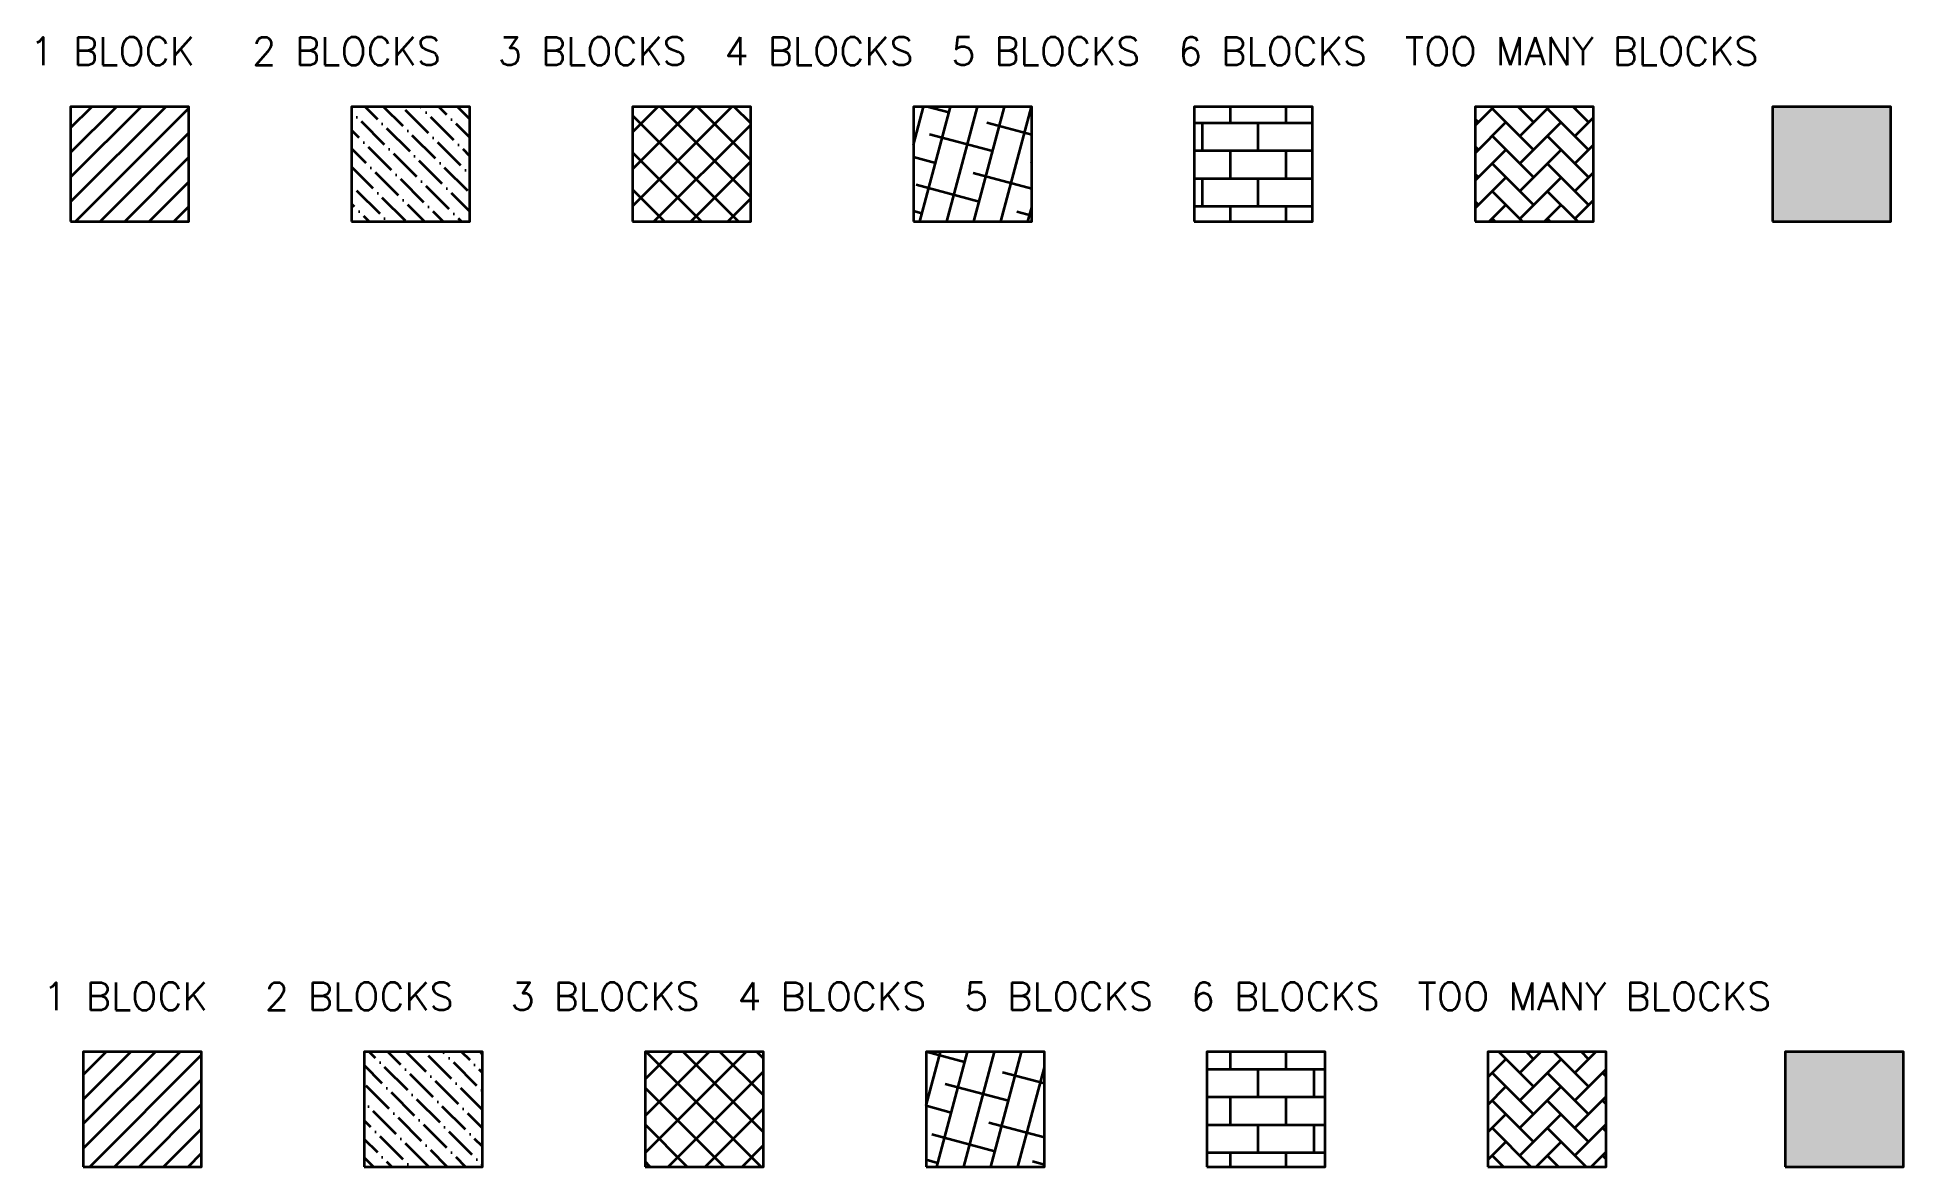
# Model space of a CAD drawing. Header units: inches. Extents: x 2273 to 14350, y -445 to 7742.
# Drawn here: x 2273.4 to 2541.5, y -445 to -282.6 of the extents above.
import ezdxf

# ---------------------------------------------------------------- set-up
doc = ezdxf.new("R2010")
doc.units = ezdxf.units.IN
doc.header["$LTSCALE"] = 50
doc.header["$MEASUREMENT"] = 0
doc.layers.add('EF3 TEXT', color=7, linetype='Continuous', plot=False)
for name, color, linetype, lineweight in [('HATCH 1', 5, 'Continuous', 35), ('HATCH 2', 140, 'Continuous', 35), ('HATCH 3', 30, 'Continuous', 35), ('HATCH 4', 200, 'Continuous', 35), ('HATCH 5', 2, 'Continuous', 35), ('HATCH 6', 100, 'Continuous', 35), ('HATCH 7', 20, 'Continuous', 35)]:
    doc.layers.add(name, color=color, linetype=linetype, lineweight=lineweight)
doc.styles.add('mytext', font='romans.shx')

# ---------------------------------------------------------------- blocks, each defined once
blk = doc.blocks.new('*U9')
at = {"layer": 'HATCH 1'}
h = blk.add_hatch(dxfattribs=at)
h.set_pattern_fill('ANSI31', color=256, scale=20)
h.set_pattern_definition([(45, (-119.168, -90.9187), (-1.767767, 1.767767), [])])
h.paths.add_polyline_path([(-8.5, -8.25), (8.5, -8.25), (8.5, 8.25), (-8.5, 8.25)])
blk.add_lwpolyline([(-8.5, -8.25), (8.5, -8.25), (8.5, 8.25), (-8.5, 8.25)], close=True, dxfattribs=at)
blk = doc.blocks.new('*U10')
at = {"layer": 'HATCH 2'}
h = blk.add_hatch(dxfattribs=at)
h.set_pattern_fill('ANSI36', color=256, scale=15, angle=90)
h.set_pattern_definition([(135, (-119.168, -90.9187), (-3.64602, 0.994369), [4.6875, -0.9375, 0, -0.9375])])
h.paths.add_polyline_path([(-8.5, -8.25), (8.5, -8.25), (8.5, 8.25), (-8.5, 8.25)])
blk.add_lwpolyline([(-8.5, -8.25), (8.5, -8.25), (8.5, 8.25), (-8.5, 8.25)], close=True, dxfattribs=at)
blk = doc.blocks.new('EF3_HATCH_3')
at = {"layer": 'HATCH 3'}
h = blk.add_hatch(dxfattribs=at)
h.set_pattern_fill('ANSI37', color=256, scale=30)
h.set_pattern_definition([(45, (-119.168, -90.9187), (-2.65165, 2.65165), []), (135, (-119.168, -90.9187), (-2.65165, -2.65165), [])])
h.paths.add_polyline_path([(-8.5, -8.25), (8.5, -8.25), (8.5, 8.25), (-8.5, 8.25)])
blk.add_lwpolyline([(-8.5, -8.25), (8.5, -8.25), (8.5, 8.25), (-8.5, 8.25)], close=True, dxfattribs=at)
blk = doc.blocks.new('*U11')
at = {"layer": 'HATCH 4'}
h = blk.add_hatch(dxfattribs=at)
h.set_pattern_fill('ANSI38', color=256, scale=30, angle=30)
h.set_pattern_definition([(75, (-119.168, -90.9187), (-3.62222, 0.97057), []), (165, (-119.168, -90.9187), (-8.215015, -1.68108), [9.375, -5.625])])
h.paths.add_polyline_path([(-8.5, -8.25), (8.5, -8.25), (8.5, 8.25), (-8.5, 8.25)])
blk.add_lwpolyline([(-8.5, -8.25), (8.5, -8.25), (8.5, 8.25), (-8.5, 8.25)], close=True, dxfattribs=at)
blk = doc.blocks.new('EF3_HATCH_5')
at = {"layer": 'HATCH 5'}
h = blk.add_hatch(dxfattribs=at)
h.set_pattern_fill('AR-B816', color=256, scale=0.5)
h.set_pattern_definition([(0, (-119.168, -90.9187), (0, 4), []), (90, (-119.168, -90.9187), (-4, 4), [4, -4])])
h.paths.add_polyline_path([(-8.5, -8.25), (8.5, -8.25), (8.5, 8.25), (-8.5, 8.25)])
blk.add_lwpolyline([(-8.5, -8.25), (8.5, -8.25), (8.5, 8.25), (-8.5, 8.25)], close=True, dxfattribs=at)
blk = doc.blocks.new('EF3_HATCH_6')
at = {"layer": 'HATCH 6'}
h = blk.add_hatch(dxfattribs=at)
h.set_pattern_fill('AR-HBONE', color=256, scale=0.7)
h.set_pattern_definition([(45, (-119.168, -90.9187), (3e-16, 3.9598), [8.4, -2.8]), (135, (-117.188, -88.9388), (3e-16, 3.9598), [8.4, -2.8])])
h.paths.add_polyline_path([(-8.5, -8.25), (8.5, -8.25), (8.5, 8.25), (-8.5, 8.25)])
blk.add_lwpolyline([(-8.5, -8.25), (8.5, -8.25), (8.5, 8.25), (-8.5, 8.25)], close=True, dxfattribs=at)
blk = doc.blocks.new('EF3_HATCH_7')
at = {"layer": 'HATCH 7'}
h = blk.add_hatch(color=256, dxfattribs=at)
h.dxf.hatch_style = 1
h.paths.add_polyline_path([(-8.5, -8.25), (8.5, -8.25), (8.5, 8.25), (-8.5, 8.25)])
blk.add_lwpolyline([(-8.5, -8.25), (8.5, -8.25), (8.5, 8.25), (-8.5, 8.25)], close=True, dxfattribs=at)
blk = doc.blocks.new('EF3 HATCH AND TEXT')
at = {"layer": 'HATCH 1'}
blk.add_blockref('*U9', (17.26, -21.17), dxfattribs=at)
at = {"layer": 'HATCH 2'}
blk.add_blockref('*U10', (57.61, -21.17), dxfattribs=at)
at = {"layer": 'HATCH 3'}
blk.add_blockref('EF3_HATCH_3', (97.96, -21.17), dxfattribs=at)
at = {"layer": 'HATCH 4'}
blk.add_blockref('*U11', (138.31, -21.17), dxfattribs=at)
at = {"layer": 'HATCH 5'}
blk.add_blockref('EF3_HATCH_5', (178.66, -21.17), dxfattribs=at)
at = {"layer": 'HATCH 6'}
blk.add_blockref('EF3_HATCH_6', (219.01, -21.17), dxfattribs=at)
at = {"layer": 'HATCH 7'}
blk.add_blockref('EF3_HATCH_7', (261.74, -21.17), dxfattribs=at)
at = {"layer": 'EF3 TEXT', "insert": (2.96, -2.94), "char_height": 4, "attachment_point": 1, "style": 'mytext'}
blk.add_mtext_dynamic_manual_height_columns('1 BLOCK   2 BLOCKS   3 BLOCKS  4 BLOCKS  5 BLOCKS  6 BLOCKS  TOO MANY BLOCKS', width=339.17, gutter_width=450.22, heights=[0], dxfattribs=at)

msp = doc.modelspace()

# ---------------------------------------------------------------- block references
at = {"layer": 'EF3 TEXT'}
msp.add_blockref('EF3 HATCH AND TEXT', (2271.29, -415.53), dxfattribs=at)
at = {"layer": 'HATCH 1'}
msp.add_blockref('*U9', (2286.73, -300.87), dxfattribs=at)
at = {"layer": 'HATCH 2'}
msp.add_blockref('*U10', (2327.08, -300.87), dxfattribs=at)
at = {"layer": 'HATCH 3'}
msp.add_blockref('EF3_HATCH_3', (2367.43, -300.87), dxfattribs=at)
at = {"layer": 'HATCH 4'}
msp.add_blockref('*U11', (2407.78, -300.87), dxfattribs=at)
at = {"layer": 'HATCH 5'}
msp.add_blockref('EF3_HATCH_5', (2448.13, -300.87), dxfattribs=at)
at = {"layer": 'HATCH 6'}
msp.add_blockref('EF3_HATCH_6', (2488.48, -300.87), dxfattribs=at)
at = {"layer": 'HATCH 7'}
msp.add_blockref('EF3_HATCH_7', (2531.21, -300.87), dxfattribs=at)

# ---------------------------------------------------------------- texts
at = {"layer": 'EF3 TEXT', "insert": (2272.42, -282.64), "char_height": 4, "attachment_point": 1, "style": 'mytext'}
msp.add_mtext_dynamic_manual_height_columns('1 BLOCK   2 BLOCKS   3 BLOCKS  4 BLOCKS  5 BLOCKS  6 BLOCKS  TOO MANY BLOCKS', width=339.17, gutter_width=450.22, heights=[0], dxfattribs=at)

doc.saveas('drawing.dxf')
